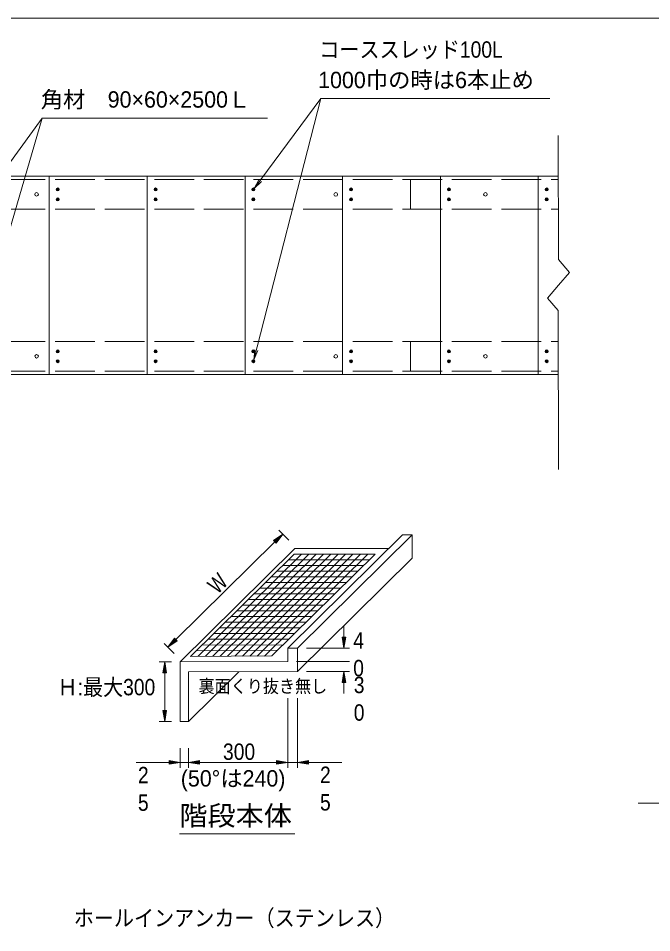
# Model space of a CAD drawing. Units: millimetres at full size, sheet at 1:20; details may follow other scales. Extents: x 200 to 8200, y 200 to 5740.
# Drawn here: x 2244 to 4159, y 2974 to 5740 of the extents above; entities that cross this region are included whole.
import ezdxf
from ezdxf.enums import TextEntityAlignment as Align

# ---------------------------------------------------------------- set-up
doc = ezdxf.new("R2010")
doc.units = ezdxf.units.MM
doc.header["$LTSCALE"] = 20
doc.linetypes.add('DASHED', pattern=[7.5, 6, -1.5])
for name, color, linetype, lineweight in [('コーススレッド', 7, 'Continuous', 18), ('ホールインアンカー', 7, 'Continuous', 18), ('図面枠-A3', 7, 'Continuous', 20), ('寸法', 7, 'Continuous', 13), ('引出線', 7, 'Continuous', 13), ('文字', 7, 'Continuous', 13), ('破線', 7, 'DASHED', 9), ('縮尺', 7, 'Continuous', 15), ('記号', 7, 'Continuous', 15), ('階段本体', 7, 'Continuous', 18), ('階段踏面', 7, 'Continuous', 13)]:
    doc.layers.add(name, color=color, linetype=linetype, lineweight=lineweight)
doc.styles.add('ＭＳ Ｐゴシック', font='')
doc.styles.get('ＭＳ Ｐゴシック').set_extended_font_data('MS PGothic')

# ---------------------------------------------------------------- blocks, each defined once
blk = doc.blocks.new('open_arrow')
at = {"color": 0, "linetype": 'Continuous', "lineweight": -2}
blk.add_lwpolyline([(7.5, 1.25), (0, 0), (7.5, -1.25)], dxfattribs=at)

msp = doc.modelspace()

# ---------------------------------------------------------------- hatches: boundary and pattern name
at = {"layer": 'コーススレッド'}
for points in [[(2358.61, 5222.23, 1), (2367.61, 5222.23, 1)], [(2654.31, 5222.23, 1), (2663.31, 5222.23, 1)], [(2950.02, 5222.23, 1), (2959.02, 5222.23, 1)], [(3245.72, 5222.23, 1), (3254.72, 5222.23, 1)], [(3541.43, 5222.23, 1), (3550.43, 5222.23, 1)], [(3837.13, 5222.23, 1), (3846.13, 5222.23, 1)], [(2358.61, 5192.23, 1), (2367.61, 5192.23, 1)], [(2654.31, 5192.23, 1), (2663.31, 5192.23, 1)], [(2950.02, 5192.23, 1), (2959.02, 5192.23, 1)], [(3245.72, 5192.23, 1), (3254.72, 5192.23, 1)], [(3541.43, 5192.23, 1), (3550.43, 5192.23, 1)], [(3837.13, 5192.23, 1), (3846.13, 5192.23, 1)], [(2358.61, 4732.6, -1), (2367.61, 4732.6, -1)], [(2654.31, 4732.6, -1), (2663.31, 4732.6, -1)], [(2950.02, 4732.6, -1), (2959.02, 4732.6, -1)], [(3245.72, 4732.6, -1), (3254.72, 4732.6, -1)], [(3541.43, 4732.6, -1), (3550.43, 4732.6, -1)], [(3837.13, 4732.6, -1), (3846.13, 4732.6, -1)], [(2358.61, 4702.6, -1), (2367.61, 4702.6, -1)], [(2654.31, 4702.6, -1), (2663.31, 4702.6, -1)], [(2950.02, 4702.6, -1), (2959.02, 4702.6, -1)], [(3245.72, 4702.6, -1), (3254.72, 4702.6, -1)], [(3541.43, 4702.6, -1), (3550.43, 4702.6, -1)], [(3837.13, 4702.6, -1), (3846.13, 4702.6, -1)]]:
    msp.add_hatch(color=256, dxfattribs=at).paths.add_polyline_path(points)
at = {"layer": '寸法'}
for points in [[(3015.6, 4160.54), (3023.41, 4152.63), (3043.22, 4180.01)], [(2716.14, 3864.73), (2723.95, 3856.82), (2696.33, 3837.35)], [(3222.96, 3868.02), (3234.07, 3868.02), (3228.52, 3834.68)], [(2680.8, 3759.82), (2691.91, 3759.82), (2686.36, 3793.15)], [(3222.96, 3731.35), (3234.07, 3731.35), (3228.52, 3764.68)], [(2680.8, 3646.48), (2691.91, 3646.48), (2686.36, 3613.15)], [(2700.07, 3494.84), (2700.07, 3483.73), (2733.4, 3489.29)], [(2791.74, 3494.84), (2791.74, 3483.73), (2758.4, 3489.29)], [(2791.74, 3494.84), (2791.74, 3483.73), (2758.4, 3489.29)], [(3025.02, 3494.84), (3025.02, 3483.73), (3058.36, 3489.29)], [(3025.02, 3494.84), (3025.02, 3483.73), (3058.36, 3489.29)], [(3121.69, 3494.84), (3121.69, 3483.73), (3088.36, 3489.29)]]:
    msp.add_hatch(color=256, dxfattribs=at).paths.add_polyline_path(points)

# ---------------------------------------------------------------- linework, layer by layer
at = {"layer": 'コーススレッド', "lineweight": 13}
for centre in [(2363.11, 5222.23), (2658.81, 5222.23), (2954.52, 5222.23), (3250.22, 5222.23), (3545.93, 5222.23), (3841.63, 5222.23), (2363.11, 5192.23), (2658.81, 5192.23), (2954.52, 5192.23), (3250.22, 5192.23), (3545.93, 5192.23), (3841.63, 5192.23), (2363.11, 4732.6), (2658.81, 4732.6), (2954.52, 4732.6), (3250.22, 4732.6), (3545.93, 4732.6), (3841.63, 4732.6), (2363.11, 4702.6), (2658.81, 4702.6), (2954.52, 4702.6), (3250.22, 4702.6), (3545.93, 4702.6), (3841.63, 4702.6)]:
    msp.add_circle(centre, 4.5, dxfattribs=at)
at = {"layer": 'ホールインアンカー'}
for centre in [(2299.03, 5207.41), (3203.76, 5207.23), (3656.27, 5207.41), (2299.12, 4717.6), (3203.86, 4717.41), (3656.37, 4717.6)]:
    msp.add_circle(centre, 5.46, dxfattribs=at)
at = {"layer": '図面枠-A3'}
msp.add_lwpolyline([(200, 200), (8200, 200), (8200, 5740), (200, 5740)], close=True, dxfattribs=at)
at = {"layer": '寸法'}
for p, q in [((3061.56, 4161.45), (3031.51, 4191.87)), ((2720.04, 3860.78), (3019.51, 4156.58)), ((3228.52, 3868.02), (3228.52, 3901.35)), ((2714.66, 3818.79), (2684.61, 3849.21)), ((3115.02, 3834.68), (3245.18, 3834.68)), ((2706.74, 3793.15), (2669.69, 3793.15)), ((3085.02, 3794.68), (3245.18, 3794.68)), ((3115.02, 3794.68), (3245.18, 3794.68)), ((3115.16, 3764.68), (3245.18, 3764.68)), ((2686.36, 3759.82), (2686.36, 3646.48)), ((3228.52, 3761.35), (3228.52, 3728.02)), ((3228.52, 3731.35), (3228.52, 3698.02)), ((3058.36, 3683.2), (3058.36, 3472.62)), ((3058.36, 3683.2), (3058.36, 3472.62)), ((3088.36, 3683.2), (3088.36, 3472.62)), ((2706.74, 3613.15), (2669.69, 3613.15)), ((2733.4, 3531.81), (2733.4, 3472.62)), ((2758.4, 3531.81), (2758.4, 3472.62)), ((2758.4, 3531.81), (2758.4, 3472.62)), ((2700.07, 3489.29), (2600.07, 3489.29)), ((2733.4, 3489.29), (2758.4, 3489.29)), ((2791.74, 3489.29), (3025.02, 3489.29)), ((2791.74, 3489.29), (2825.07, 3489.29)), ((3025.02, 3489.29), (2991.69, 3489.29)), ((3058.36, 3489.29), (3088.36, 3489.29)), ((3121.69, 3489.29), (3221.69, 3489.29)), ((4118.01, 3365.79), (4331.85, 3365.79))]:
    msp.add_line(p, q, dxfattribs=at)
for points in [[(3015.6, 4160.54), (3023.41, 4152.63), (3043.22, 4180.01)], [(2716.14, 3864.73), (2723.95, 3856.82), (2696.33, 3837.35)], [(3222.96, 3868.02), (3234.07, 3868.02), (3228.52, 3834.68)], [(2680.8, 3759.82), (2691.91, 3759.82), (2686.36, 3793.15)], [(3222.96, 3731.35), (3234.07, 3731.35), (3228.52, 3764.68)], [(2680.8, 3646.48), (2691.91, 3646.48), (2686.36, 3613.15)], [(2700.07, 3494.84), (2700.07, 3483.73), (2733.4, 3489.29)], [(2791.74, 3494.84), (2791.74, 3483.73), (2758.4, 3489.29)], [(2791.74, 3494.84), (2791.74, 3483.73), (2758.4, 3489.29)], [(3025.02, 3494.84), (3025.02, 3483.73), (3058.36, 3489.29)], [(3025.02, 3494.84), (3025.02, 3483.73), (3058.36, 3489.29)], [(3121.69, 3494.84), (3121.69, 3483.73), (3088.36, 3489.29)]]:
    msp.add_lwpolyline(points, close=True, dxfattribs=at)
at = {"layer": '引出線'}
for p, q in [((2957.49, 5224.65), (3158.13, 5497.06)), ((2135.18, 5190.24), (2316.37, 5437.51))]:
    msp.add_line(p, q, dxfattribs=at)
for points in [[(2956.16, 4706.98), (3158.13, 5497.06), (3850.33, 5497.06), (3851.33, 5497.06)], [(2100.94, 4704.05), (2316.37, 5437.51), (2996.28, 5437.51), (2997.28, 5437.51)], [(2979.31, 5245.84), (2957.49, 5224.65), (2971.26, 5251.77)]]:
    msp.add_lwpolyline(points, dxfattribs=at)
at = {"layer": '破線'}
for p, q in [((1155.12, 5252.23), (3876.58, 5252.23)), ((3429.35, 5162.05), (3429.35, 5252.23)), ((1155.12, 5162.23), (3876.58, 5162.23)), ((1155.2, 4762.6), (3876.58, 4762.6)), ((3429.35, 4672.41), (3429.35, 4762.6)), ((1155.2, 4672.6), (3876.58, 4672.6))]:
    msp.add_line(p, q, dxfattribs=at)
at = {"layer": '縮尺'}
msp.add_line((2731.28, 3272.84), (3080.25, 3272.84), dxfattribs=at)
at = {"layer": '記号'}
msp.add_lwpolyline([(3876.58, 5385.73), (3877.01, 5010.32), (3910.53, 4971.4), (3877.19, 4932.33), (3843.85, 4893.27), (3876.17, 4855.72), (3877.79, 4374.96)], dxfattribs=at)
at = {"layer": '階段本体'}
for p, q in [((1155.1, 5262.41), (3876.58, 5262.41)), ((2337.42, 4662.41), (2337.42, 5262.41)), ((2633.13, 4662.41), (2633.13, 5262.41)), ((2929.3, 4662.41), (2929.3, 5262.41)), ((3224.54, 4662.41), (3224.54, 5262.41)), ((3520.24, 4662.41), (3520.24, 5262.41)), ((3815.95, 4662.41), (3815.95, 5262.41)), ((1155.51, 4662.41), (3876.58, 4662.41)), ((3058.36, 3834.68), (3405.25, 4177.34)), ((3088.36, 3834.68), (3435.25, 4177.34)), ((3405.25, 4177.34), (3435.25, 4177.34)), ((3435.25, 4177.34), (3435.25, 4107.34)), ((2733.4, 3793.15), (3080.3, 4135.81)), ((3080.3, 4135.81), (3363.2, 4135.81)), ((3088.36, 3764.68), (3435.25, 4107.34)), ((3058.36, 3834.68), (3088.36, 3834.68)), ((3058.36, 3794.68), (3058.36, 3834.68)), ((3088.36, 3834.68), (3088.36, 3764.68)), ((2733.4, 3793.15), (3058.36, 3794.68)), ((2733.4, 3613.15), (2733.4, 3793.15)), ((3088.36, 3764.68), (2758.4, 3763.15)), ((2758.4, 3613.15), (2910.26, 3763.15)), ((2758.4, 3763.15), (2758.4, 3613.15)), ((2733.4, 3613.15), (2758.4, 3613.15))]:
    msp.add_line(p, q, dxfattribs=at)
at = {"layer": '階段踏面'}
for p, q in [((2764.92, 3809.97), (3077.91, 4119.14)), ((2787.26, 3810.07), (3100.16, 4119.14)), ((2809.61, 3810.18), (3122.4, 4119.14)), ((2831.96, 3810.28), (3144.64, 4119.14)), ((2854.31, 3810.39), (3166.88, 4119.14)), ((2876.66, 3810.49), (3189.13, 4119.14)), ((2899.01, 3810.6), (3211.37, 4119.14)), ((2921.36, 3810.7), (3233.61, 4119.14)), ((2943.71, 3810.81), (3255.85, 4119.14)), ((2966.06, 3810.91), (3278.1, 4119.14)), ((2988.41, 3811.02), (3300.34, 4119.14)), ((3010.76, 3811.13), (3322.58, 4119.14)), ((3060.53, 4101.97), (3305.26, 4102.03)), ((3077.91, 4119.14), (3322.58, 4119.14)), ((3025.75, 4067.61), (3270.61, 4067.81)), ((3043.14, 4084.79), (3287.93, 4084.92)), ((3008.36, 4050.44), (3253.29, 4050.69)), ((2973.58, 4016.08), (3218.64, 4016.47)), ((2990.97, 4033.26), (3235.96, 4033.58)), ((2956.19, 3998.91), (3201.32, 3999.36)), ((2921.41, 3964.55), (3166.67, 3965.13)), ((2938.8, 3981.73), (3183.99, 3982.25)), ((2886.64, 3930.2), (3132.02, 3930.91)), ((2904.03, 3947.38), (3149.34, 3948.02)), ((2869.25, 3913.02), (3114.7, 3913.8)), ((2834.47, 3878.67), (3080.05, 3879.57)), ((2851.86, 3895.85), (3097.37, 3896.69)), ((2799.69, 3844.32), (3045.4, 3845.35)), ((2817.08, 3861.49), (3062.73, 3862.46)), ((2782.3, 3827.14), (3028.08, 3828.24)), ((2764.92, 3809.97), (3010.76, 3811.13))]:
    msp.add_line(p, q, dxfattribs=at)

# ---------------------------------------------------------------- block references
at = {"layer": '引出線', "xscale": 4, "yscale": 4, "rotation": 75.7}
msp.add_blockref('open_arrow', (2956.16, 4706.98), dxfattribs=at)

# ---------------------------------------------------------------- texts
at = {"layer": '寸法', "style": 'ＭＳ Ｐゴシック', "width": 0.8}
msp.add_text('W', height=49.49, rotation=44, dxfattribs=at).set_placement((2846.42, 4030.72), align=Align.MIDDLE_CENTER)
at = {"layer": '寸法', "style": 'ＭＳ Ｐゴシック', "width": 0.9}
for s, p in [('4', (3256.52, 3882.5)), ('0', (3256.52, 3799.17)), ('3', (3258.2, 3748.21)), ('0', (3258.2, 3664.88)), ('2', (2605.52, 3475.62)), ('2', (3156.12, 3476.53)), ('5', (2605.52, 3392.28)), ('5', (3156.12, 3393.2))]:
    msp.add_text(s, height=49.49, dxfattribs=at).set_placement(p, align=Align.TOP_LEFT)
for s, p in [('Ｈ:最大300', (2362.28, 3677.33)), ('300', (2862.71, 3482.02))]:
    msp.add_text(s, height=49.49, dxfattribs=at).set_placement(p, align=Align.BOTTOM_LEFT)
at = {"layer": '寸法', "style": 'ＭＳ Ｐゴシック'}
msp.add_text('(50°は240)', height=49.49, dxfattribs=at).set_placement((2735.04, 3401.39), align=Align.BOTTOM_LEFT)
at = {"layer": '文字', "style": 'ＭＳ Ｐゴシック', "width": 0.9}
for s, height, p in [('コーススレッド100L', 49.49, (3153.86, 5605.96)), ('裏面くり抜き無し', 39.59, (2788.88, 3687.97)), ('ホールインアンカー（ステンレス）', 49.49, (2411.32, 2979.03))]:
    msp.add_text(s, height=height, dxfattribs=at).set_placement(p, align=Align.BOTTOM_LEFT)
at = {"layer": '文字', "style": 'ＭＳ Ｐゴシック'}
for s, p in [('1000巾の時は6本止め', (3150.46, 5513.82)), ('角材\u300090×60×2500Ｌ', (2311.55, 5454.84))]:
    msp.add_text(s, height=49.49, dxfattribs=at).set_placement(p, align=Align.BOTTOM_LEFT)
at = {"layer": '縮尺', "style": 'ＭＳ Ｐゴシック', "width": 1.05}
msp.add_text('階段本体', height=59.38, dxfattribs=at).set_placement((2730.93, 3280.65), align=Align.BOTTOM_LEFT)

doc.saveas('drawing.dxf')
